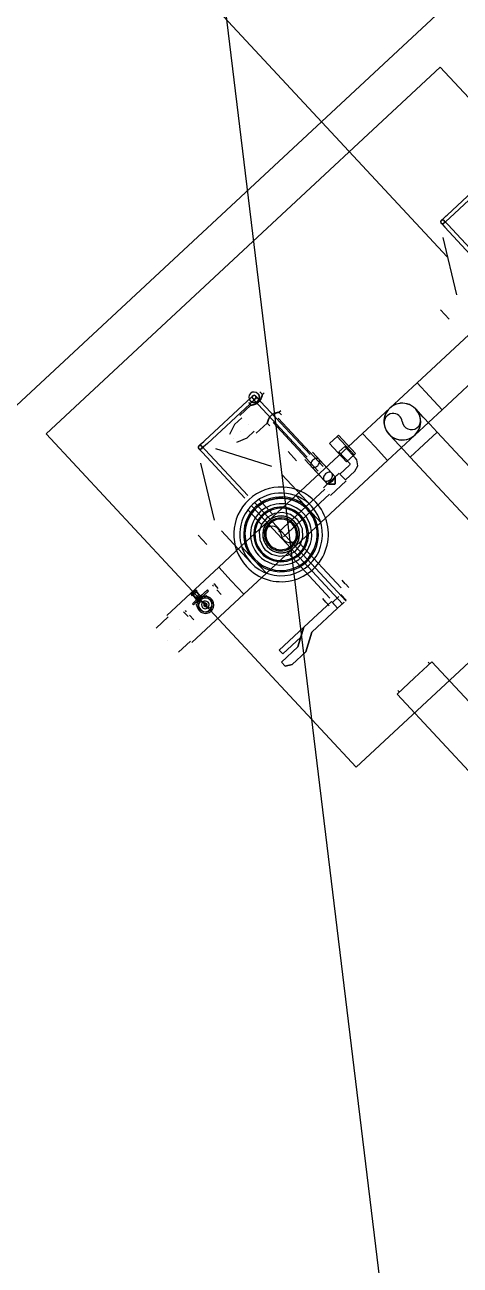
# Model space of a CAD drawing. Header units: millimetres. Extents: x 400382 to 401500, y 4543975 to 4544133.
# Drawn here: x 400487.117 to 400488.169, y 4543998.192 to 4544001.188 of the extents above; entities that cross this region are included whole.
import ezdxf

# ---------------------------------------------------------------- set-up
doc = ezdxf.new("R2010")
doc.units = ezdxf.units.MM
doc.linetypes.add('AKS', pattern=[3, 2.5, -0.25, 0, -0.25])
doc.linetypes.add('DASHDOT2', pattern=[0.5, 0.25, -0.125, 0, -0.125])
for name, color, linetype in [('aks prota', 2, 'AKS'), ('kiriş prota', 6, 'Continuous'), ('kolon tarama prota', 252, 'Continuous'), ('merdiven prota', 2, 'Continuous'), ('PRT-AL-TUNEL_EKSENI', 14, 'DASHDOT2')]:
    doc.layers.add(name, color=color, linetype=linetype)

# ---------------------------------------------------------------- blocks, each defined once
blk = doc.blocks.new('17.60 mekanik')
at = {"layer": 'kolon tarama prota'}
for p, q in [((144226.42, 61546.29), (144226.42, 61416.29)), ((144336.42, 61546.29), (144226.42, 61546.29)), ((144226.42, 61546.29), (144336.42, 61546.29)), ((144226.42, 61416.29), (144226.42, 61546.29)), ((144226.42, 61546.29), (144226.42, 61546.29)), ((144336.42, 61416.29), (144336.42, 61546.29)), ((144336.42, 61546.29), (144336.42, 61416.29)), ((144253.7, 61537.17), (144253.7, 61523.2)), ((144254.65, 61523.2), (144254.65, 61537.17)), ((144270.54, 61521.77), (144255.45, 61521.77)), ((144255.45, 61520.82), (144270.54, 61520.82)), ((144257, 61521.29), (144257, 61521.29)), ((144257, 61521.29), (144257, 61521.29)), ((144257, 61518.75), (144269.38, 61511.77)), ((144278.43, 61513.69), (144278.43, 61490.29)), ((144287.32, 61490.29), (144287.32, 61513.69)), ((144269.38, 61506.45), (144272.43, 61506.45)), ((144282.87, 61490.29), (144278.43, 61490.29)), ((144278.43, 61490.29), (144282.87, 61490.29)), ((144278.43, 61490.29), (144278.43, 61472.29)), ((144287.32, 61490.29), (144282.87, 61490.29)), ((144282.87, 61490.29), (144287.32, 61490.29)), ((144282.87, 61490.29), (144282.87, 61490.29)), ((144282.87, 61490.29), (144282.87, 61490.29)), ((144287.32, 61472.29), (144287.32, 61490.29)), ((144389.2, 61485.74), (144290.47, 61485.74)), ((144290.47, 61481.29), (144290.47, 61485.74)), ((144290.47, 61485.74), (144290.47, 61481.29)), ((144290.47, 61476.85), (144290.47, 61481.29)), ((144290.47, 61481.29), (144290.47, 61476.85)), ((144290.47, 61481.29), (144290.47, 61481.29)), ((144290.47, 61481.29), (144290.47, 61481.29)), ((144290.47, 61476.85), (144389.2, 61476.85)), ((144278.43, 61472.29), (144278.43, 61450.29)), ((144282.87, 61472.29), (144278.43, 61472.29)), ((144278.43, 61472.29), (144282.87, 61472.29)), ((144282.87, 61472.29), (144282.87, 61472.29)), ((144282.87, 61472.29), (144282.87, 61472.29)), ((144287.32, 61472.29), (144282.87, 61472.29)), ((144282.87, 61472.29), (144287.32, 61472.29)), ((144287.32, 61450.29), (144287.32, 61472.29)), ((144274.78, 61467.81), (144274.78, 61467.33)), ((144280.81, 61467.81), (144274.78, 61467.81)), ((144274.78, 61467.81), (144280.81, 61467.81)), ((144274.78, 61467.81), (144274.78, 61467.33)), ((144280.81, 61467.81), (144274.78, 61467.81)), ((144274.78, 61467.81), (144280.81, 61467.81)), ((144280.81, 61467.33), (144280.81, 61467.81)), ((144280.81, 61467.33), (144280.81, 61467.81)), ((144274.78, 61467.33), (144274.78, 61464.79)), ((144274.78, 61467.33), (144274.78, 61464.79)), ((144280.81, 61467.33), (144274.78, 61467.33)), ((144274.78, 61467.33), (144280.81, 61467.33)), ((144280.81, 61467.33), (144274.78, 61467.33)), ((144274.78, 61467.33), (144280.81, 61467.33)), ((144280.81, 61467.33), (144274.78, 61467.33)), ((144274.78, 61467.33), (144280.81, 61467.33)), ((144280.81, 61467.33), (144274.78, 61467.33)), ((144274.78, 61467.33), (144280.81, 61467.33)), ((144280.81, 61464.79), (144274.78, 61464.79)), ((144274.78, 61464.79), (144280.81, 61464.79)), ((144280.81, 61464.79), (144274.78, 61464.79)), ((144274.78, 61464.79), (144280.81, 61464.79)), ((144281.6, 61467.01), (144277.79, 61467.01)), ((144277.79, 61465.11), (144277.79, 61467.01)), ((144277.79, 61467.01), (144277.79, 61465.11)), ((144281.6, 61467.01), (144277.79, 61467.01)), ((144277.79, 61465.11), (144277.79, 61467.01)), ((144277.79, 61467.01), (144277.79, 61465.11)), ((144277.79, 61465.11), (144281.6, 61465.11)), ((144277.79, 61465.11), (144281.6, 61465.11)), ((144280.81, 61464.79), (144280.81, 61467.33)), ((144280.81, 61464.79), (144280.81, 61467.33)), ((144281.92, 61464.79), (144281.92, 61461.61)), ((144281.92, 61464.79), (144281.92, 61461.61)), ((144283.82, 61461.61), (144283.82, 61464.79)), ((144283.82, 61461.61), (144283.82, 61464.79)), ((144255.07, 61461.61), (144255.07, 61460.98)), ((144257.99, 61461.61), (144257.99, 61461.61)), ((144257.99, 61461.61), (144257.99, 61461.61)), ((144260.91, 61460.98), (144260.91, 61461.61)), ((144281.6, 61461.61), (144281.6, 61460.34)), ((144281.6, 61461.61), (144281.6, 61459.87)), ((144281.92, 61461.61), (144283.82, 61461.61)), ((144283.82, 61461.61), (144281.92, 61461.61)), ((144281.92, 61461.61), (144283.82, 61461.61)), ((144283.82, 61461.61), (144281.92, 61461.61)), ((144282.87, 61461.61), (144282.87, 61461.61)), ((144282.87, 61461.61), (144282.87, 61461.61)), ((144282.87, 61461.61), (144282.87, 61461.61)), ((144282.87, 61461.61), (144282.87, 61461.61)), ((144284.14, 61456.47), (144284.14, 61461.61)), ((144284.14, 61456.47), (144284.14, 61461.61)), ((144255.07, 61460.98), (144254.18, 61460.98)), ((144254.18, 61460.34), (144254.18, 61460.34)), ((144254.18, 61460.34), (144254.18, 61460.34)), ((144273.5, 61459.55), (144256.08, 61459.55)), ((144256.08, 61458.6), (144273.5, 61458.6)), ((144261.8, 61460.98), (144260.91, 61460.98)), ((144277.79, 61459.87), (144261.8, 61459.87)), ((144261.8, 61459.07), (144261.8, 61459.07)), ((144261.8, 61459.07), (144261.8, 61459.07)), ((144261.8, 61459.07), (144261.8, 61459.07)), ((144261.8, 61459.07), (144261.8, 61459.07)), ((144281.6, 61460.34), (144273.5, 61460.34)), ((144273.5, 61459.07), (144273.5, 61459.07)), ((144273.5, 61459.07), (144273.5, 61459.07)), ((144273.5, 61459.07), (144273.5, 61459.07)), ((144273.5, 61459.07), (144273.5, 61459.07)), ((144280.38, 61460.34), (144275.85, 61460.34)), ((144281.61, 61460.34), (144277.79, 61460.34)), ((144277.79, 61459.07), (144277.79, 61459.07)), ((144277.79, 61459.07), (144277.79, 61459.07)), ((144277.79, 61459.07), (144277.79, 61459.07)), ((144277.79, 61459.07), (144277.79, 61459.07)), ((144281.6, 61459.07), (144281.6, 61459.87)), ((144281.6, 61459.87), (144281.6, 61459.07)), ((144281.6, 61459.07), (144281.6, 61458.28)), ((144281.6, 61458.28), (144281.6, 61459.07)), ((144281.6, 61459.07), (144281.6, 61459.07)), ((144281.6, 61459.07), (144281.6, 61459.07)), ((144253.7, 61457.17), (144253.7, 61443.2)), ((144254.18, 61457.8), (144254.18, 61457.8)), ((144254.18, 61457.8), (144254.18, 61457.8)), ((144254.18, 61457.17), (144255.07, 61457.17)), ((144254.65, 61443.2), (144254.65, 61457.17)), ((144255.07, 61457.17), (144255.07, 61453.52)), ((144260.91, 61457.17), (144261.8, 61457.17)), ((144260.91, 61453.52), (144260.91, 61457.17)), ((144261.8, 61458.28), (144277.79, 61458.28)), ((144272.43, 61456.14), (144269.38, 61456.14)), ((144273.5, 61457.8), (144281.6, 61457.8)), ((144275.85, 61457.8), (144280.38, 61457.8)), ((144277.79, 61457.8), (144281.61, 61457.8)), ((144281.6, 61458.28), (144281.6, 61456.47)), ((144281.6, 61457.81), (144281.6, 61456.47)), ((144282.08, 61456.47), (144282.08, 61441.29)), ((144282.08, 61456.47), (144282.08, 61441.29)), ((144282.87, 61456.47), (144282.87, 61456.47)), ((144282.87, 61456.47), (144282.87, 61456.47)), ((144282.87, 61456.47), (144282.87, 61456.47)), ((144282.87, 61456.47), (144282.87, 61456.47)), ((144282.87, 61456.47), (144282.87, 61456.47)), ((144282.87, 61456.47), (144282.87, 61456.47)), ((144282.87, 61456.47), (144282.87, 61456.47)), ((144282.87, 61456.47), (144282.87, 61456.47)), ((144283.67, 61441.29), (144283.67, 61456.47)), ((144283.67, 61441.29), (144283.67, 61456.47)), ((144255.76, 61453.52), (144255.76, 61451.15)), ((144257.99, 61453.52), (144257.99, 61453.52)), ((144257.99, 61453.52), (144257.99, 61453.52)), ((144257.99, 61453.52), (144257.99, 61453.52)), ((144257.99, 61453.52), (144257.99, 61453.52)), ((144260.21, 61451.15), (144260.21, 61453.52)), ((144255.76, 61451.15), (144256.72, 61448.59)), ((144269.38, 61450.82), (144257, 61443.83)), ((144257.99, 61451.15), (144257.99, 61451.15)), ((144257.99, 61451.15), (144257.99, 61451.15)), ((144257.99, 61451.15), (144257.99, 61451.15)), ((144257.99, 61451.15), (144257.99, 61451.15)), ((144259.26, 61448.59), (144260.21, 61451.15)), ((144282.87, 61451.3), (144272.43, 61451.3)), ((144278.43, 61450.29), (144278.43, 61432.29)), ((144282.87, 61450.29), (144278.43, 61450.29)), ((144278.43, 61450.29), (144282.87, 61450.29)), ((144282.87, 61450.29), (144282.87, 61450.29)), ((144282.87, 61450.29), (144282.87, 61450.29)), ((144287.32, 61450.29), (144282.87, 61450.29)), ((144282.87, 61450.29), (144287.32, 61450.29)), ((144282.87, 61450.03), (144282.87, 61450.03)), ((144282.87, 61450.03), (144282.87, 61450.03)), ((144287.32, 61432.29), (144287.32, 61450.29)), ((144257.99, 61448.59), (144257.99, 61448.59)), ((144257.99, 61448.59), (144257.99, 61448.59)), ((144358.82, 61447.01), (144330.22, 61447.01)), ((144330.22, 61441.29), (144330.22, 61447.01)), ((144330.22, 61447.01), (144330.22, 61441.29)), ((144302.17, 61444.54), (144301.02, 61444.54)), ((144303.37, 61444.54), (144302.22, 61444.54)), ((144330.22, 61446.29), (144329.72, 61446.29)), ((144270.54, 61441.77), (144255.45, 61441.77)), ((144255.45, 61440.82), (144270.54, 61440.82)), ((144257, 61441.29), (144257, 61441.29)), ((144257, 61441.29), (144257, 61441.29)), ((144269.38, 61441.29), (144269.38, 61441.29)), ((144269.38, 61441.29), (144269.38, 61441.29)), ((144269.38, 61441.29), (144269.38, 61441.29)), ((144269.38, 61441.29), (144269.38, 61441.29)), ((144270.54, 61441.29), (144270.54, 61441.29)), ((144270.54, 61441.29), (144270.54, 61441.29)), ((144272.43, 61441.29), (144272.43, 61441.29)), ((144272.43, 61441.29), (144272.43, 61441.29)), ((144272.43, 61441.29), (144272.43, 61441.29)), ((144272.43, 61441.29), (144272.43, 61441.29)), ((144277.9, 61443.13), (144272.97, 61443.13)), ((144305.42, 61441.84), (144272.97, 61441.84)), ((144272.97, 61441.29), (144272.97, 61441.29)), ((144272.97, 61441.29), (144272.97, 61441.29)), ((144272.97, 61441.29), (144272.97, 61441.29)), ((144272.97, 61441.29), (144272.97, 61441.29)), ((144272.97, 61440.74), (144305.42, 61440.74)), ((144277.9, 61441.29), (144277.9, 61441.29)), ((144277.9, 61441.29), (144277.9, 61441.29)), ((144282.87, 61441.29), (144282.87, 61441.29)), ((144282.87, 61441.29), (144282.87, 61441.29)), ((144282.87, 61441.29), (144282.87, 61441.29)), ((144282.87, 61441.29), (144282.87, 61441.29)), ((144302.17, 61443.13), (144287.48, 61443.13)), ((144287.48, 61441.29), (144287.48, 61441.29)), ((144287.48, 61441.29), (144287.48, 61441.29)), ((144301.02, 61441.29), (144301.02, 61441.29)), ((144301.02, 61441.29), (144301.02, 61441.29)), ((144302.17, 61441.29), (144302.17, 61441.29)), ((144302.17, 61441.29), (144302.17, 61441.29)), ((144302.17, 61441.29), (144302.17, 61441.29)), ((144302.17, 61441.29), (144302.17, 61441.29)), ((144305.42, 61441.84), (144302.22, 61441.84)), ((144302.22, 61441.29), (144302.22, 61441.29)), ((144302.22, 61441.29), (144302.22, 61441.29)), ((144302.22, 61441.29), (144302.22, 61441.29)), ((144302.22, 61441.29), (144302.22, 61441.29)), ((144302.22, 61440.74), (144305.42, 61440.74)), ((144305.22, 61441.95), (144303.37, 61441.95)), ((144303.37, 61439.14), (144303.37, 61441.29)), ((144303.37, 61441.29), (144303.37, 61441.29)), ((144303.37, 61441.29), (144303.37, 61439.14)), ((144303.37, 61441.29), (144303.37, 61441.29)), ((144303.37, 61441.29), (144303.37, 61441.29)), ((144305.22, 61439.14), (144305.22, 61441.29)), ((144305.22, 61441.29), (144305.22, 61441.29)), ((144305.22, 61441.29), (144305.22, 61439.14)), ((144305.42, 61441.29), (144305.42, 61441.29)), ((144305.42, 61441.29), (144305.42, 61441.29)), ((144305.42, 61441.29), (144305.42, 61441.29)), ((144305.42, 61441.29), (144305.42, 61441.29)), ((144329.72, 61441.29), (144329.72, 61441.29)), ((144329.72, 61441.29), (144329.72, 61441.29)), ((144330.22, 61435.58), (144330.22, 61441.29)), ((144330.22, 61441.29), (144330.22, 61435.58)), ((144330.22, 61441.29), (144330.22, 61441.29)), ((144330.22, 61441.29), (144330.22, 61441.29)), ((144257, 61438.75), (144269.38, 61431.77)), ((144272.97, 61439.45), (144277.9, 61439.45)), ((144287.48, 61439.45), (144302.17, 61439.45)), ((144301.02, 61438.04), (144302.17, 61438.04)), ((144302.22, 61438.04), (144303.37, 61438.04)), ((144305.22, 61439.14), (144303.04, 61439.14)), ((144303.04, 61439.14), (144303.04, 61430.06)), ((144303.04, 61430.06), (144303.04, 61439.14)), ((144303.04, 61439.14), (144305.22, 61439.14)), ((144303.04, 61439.14), (144303.04, 61439.14)), ((144303.37, 61439.14), (144303.37, 61439.14)), ((144305.22, 61439.14), (144303.37, 61439.14)), ((144303.37, 61439.14), (144305.22, 61439.14)), ((144305.22, 61430.64), (144305.22, 61439.14)), ((144305.22, 61439.14), (144305.22, 61430.64)), ((144305.22, 61439.14), (144305.22, 61439.14)), ((144305.22, 61439.14), (144305.22, 61439.14)), ((144329.72, 61436.29), (144330.22, 61436.29)), ((144330.22, 61435.58), (144358.82, 61435.58)), ((144278.43, 61432.29), (144278.43, 61424.86)), ((144278.43, 61432.29), (144282.87, 61432.29)), ((144282.87, 61432.29), (144278.43, 61432.29)), ((144282.87, 61432.56), (144282.87, 61432.56)), ((144282.87, 61432.56), (144282.87, 61432.56)), ((144282.87, 61432.29), (144282.87, 61432.29)), ((144282.87, 61432.29), (144282.87, 61432.29)), ((144282.87, 61432.29), (144287.32, 61432.29)), ((144287.32, 61432.29), (144282.87, 61432.29)), ((144287.32, 61424.86), (144287.32, 61432.29)), ((144272.43, 61431.29), (144282.87, 61431.29)), ((144304.29, 61427.9), (144303.04, 61430.06)), ((144303.04, 61430.06), (144303.04, 61421.9)), ((144303.04, 61421.9), (144303.04, 61430.06)), ((144303.04, 61430.06), (144304.29, 61427.9)), ((144303.04, 61430.06), (144303.04, 61430.06)), ((144303.04, 61430.06), (144305.54, 61425.73)), ((144305.54, 61425.73), (144303.04, 61430.06)), ((144303.04, 61430.06), (144303.04, 61430.06)), ((144307.72, 61426.31), (144305.22, 61430.64)), ((144305.22, 61430.64), (144307.72, 61426.31)), ((144305.22, 61430.64), (144305.22, 61430.64)), ((144269.38, 61426.45), (144272.43, 61426.45)), ((144304.29, 61421.9), (144304.29, 61427.9)), ((144304.29, 61427.9), (144304.29, 61421.9)), ((144304.29, 61427.9), (144304.29, 61427.9)), ((144305.54, 61425.73), (144305.54, 61420.29)), ((144305.54, 61420.29), (144305.54, 61425.73)), ((144305.54, 61425.73), (144305.54, 61425.73)), ((144307.72, 61421.81), (144307.72, 61426.31)), ((144307.72, 61426.31), (144307.72, 61421.81)), ((144307.72, 61426.31), (144307.72, 61426.31)), ((144278.43, 61424.86), (144278.43, 61407.72)), ((144278.43, 61424.86), (144282.87, 61424.86)), ((144282.87, 61424.86), (144278.43, 61424.86)), ((144282.87, 61424.86), (144282.87, 61424.86)), ((144282.87, 61424.86), (144282.87, 61424.86)), ((144282.87, 61424.86), (144287.32, 61424.86)), ((144287.32, 61424.86), (144282.87, 61424.86)), ((144287.32, 61407.72), (144287.32, 61424.86)), ((144280.93, 61421.29), (144280.55, 61421.29)), ((144280.93, 61420.79), (144280.55, 61420.79)), ((144282.1, 61421.29), (144280.93, 61421.29)), ((144283.65, 61420.79), (144282.1, 61420.79)), ((144303.04, 61421.9), (144304.29, 61421.9)), ((144304.29, 61421.9), (144303.04, 61421.9)), ((144303.04, 61421.9), (144303.04, 61421.9)), ((144304.29, 61421.9), (144304.29, 61421.9)), ((144305.54, 61420.29), (144306.84, 61420.29)), ((144306.84, 61420.29), (144305.54, 61420.29)), ((144305.54, 61420.29), (144305.54, 61420.29)), ((144306.84, 61420.29), (144307.72, 61421.81)), ((144307.72, 61421.81), (144306.84, 61420.29)), ((144306.84, 61420.29), (144306.84, 61420.29)), ((144307.72, 61421.81), (144307.72, 61421.81)), ((144278.65, 61417.09), (144278.65, 61417.09)), ((144278.65, 61417.09), (144278.65, 61415.5)), ((144278.65, 61415.5), (144278.65, 61417.09)), ((144278.65, 61417.09), (144279.13, 61417.09)), ((144279.13, 61417.09), (144278.65, 61417.09)), ((144279.05, 61416.93), (144278.73, 61416.93)), ((144278.73, 61416.93), (144278.73, 61416.93)), ((144278.73, 61416.93), (144280.04, 61416.93)), ((144278.73, 61415.66), (144278.73, 61416.93)), ((144278.73, 61415.66), (144278.73, 61416.93)), ((144280.04, 61416.77), (144278.73, 61416.77)), ((144280.35, 61416.93), (144279.05, 61416.93)), ((144279.05, 61416.93), (144279.05, 61416.93)), ((144279.05, 61416.93), (144279.05, 61415.66)), ((144279.05, 61415.66), (144279.05, 61416.93)), ((144279.13, 61417.09), (144279.13, 61415.5)), ((144279.13, 61415.5), (144279.13, 61417.09)), ((144279.13, 61417.09), (144279.13, 61417.09)), ((144280.04, 61416.93), (144280.04, 61416.93)), ((144280.04, 61416.93), (144280.35, 61416.93)), ((144280.04, 61415.66), (144280.04, 61416.93)), ((144280.04, 61415.66), (144280.04, 61416.93)), ((144280.35, 61416.93), (144280.35, 61416.93)), ((144280.35, 61415.66), (144280.35, 61416.93)), ((144280.35, 61415.66), (144280.35, 61416.93)), ((144281.22, 61416.77), (144280.35, 61416.77)), ((144280.55, 61416.97), (144280.55, 61419.12)), ((144280.55, 61419.12), (144280.55, 61416.61)), ((144280.93, 61419.12), (144280.55, 61419.12)), ((144280.93, 61417.04), (144280.55, 61417.04)), ((144280.55, 61416.29), (144280.55, 61416.97)), ((144280.93, 61416.97), (144280.55, 61416.97)), ((144280.55, 61416.61), (144280.55, 61416.29)), ((144280.55, 61416.61), (144280.93, 61416.61)), ((144280.93, 61416.97), (144280.93, 61419.12)), ((144280.93, 61419.12), (144280.93, 61416.61)), ((144280.93, 61416.29), (144280.93, 61416.97)), ((144280.93, 61416.61), (144280.93, 61416.29)), ((144282.87, 61417.94), (144281.22, 61417.94)), ((144226.42, 61416.29), (144336.42, 61416.29)), ((144336.42, 61416.29), (144226.42, 61416.29)), ((144226.42, 61416.29), (144226.42, 61416.29)), ((144278.65, 61415.5), (144278.65, 61415.5)), ((144279.13, 61415.5), (144278.65, 61415.5)), ((144279.13, 61415.5), (144278.65, 61415.5)), ((144278.73, 61416.29), (144278.73, 61416.29)), ((144278.73, 61416.29), (144278.73, 61416.29)), ((144278.73, 61415.82), (144280.04, 61415.82)), ((144280.04, 61415.66), (144278.73, 61415.66)), ((144278.73, 61415.66), (144278.73, 61415.66)), ((144278.73, 61415.66), (144279.05, 61415.66)), ((144279.05, 61415.66), (144279.05, 61415.66)), ((144279.05, 61415.66), (144280.35, 61415.66)), ((144279.13, 61415.5), (144279.13, 61415.5)), ((144280.04, 61416.29), (144280.04, 61416.29)), ((144280.04, 61416.29), (144280.04, 61416.29)), ((144280.35, 61415.66), (144280.04, 61415.66)), ((144280.04, 61415.66), (144280.04, 61415.66)), ((144280.35, 61416.29), (144280.35, 61416.29)), ((144280.35, 61416.29), (144280.35, 61416.29)), ((144280.35, 61415.82), (144281.22, 61415.82)), ((144280.35, 61415.66), (144280.35, 61415.66)), ((144280.55, 61416.08), (144280.55, 61416.29)), ((144280.55, 61416.29), (144280.55, 61415.58)), ((144280.55, 61416.29), (144280.55, 61416.29)), ((144280.55, 61416.29), (144280.55, 61416.29)), ((144280.55, 61416.29), (144280.55, 61416.29)), ((144280.55, 61416.29), (144280.55, 61416.29)), ((144280.55, 61414.88), (144280.55, 61416.08)), ((144280.55, 61416.08), (144280.93, 61416.08)), ((144280.55, 61415.58), (144280.55, 61414.17)), ((144280.93, 61415.58), (144280.55, 61415.58)), ((144280.55, 61415.54), (144280.93, 61415.54)), ((144280.55, 61414.17), (144280.55, 61414.88)), ((144280.93, 61414.88), (144280.55, 61414.88)), ((144280.55, 61414.17), (144280.93, 61414.17)), ((144280.93, 61416.29), (144280.93, 61415.58)), ((144280.93, 61416.08), (144280.93, 61416.29)), ((144280.93, 61416.29), (144280.93, 61416.29)), ((144280.93, 61416.29), (144280.93, 61416.29)), ((144280.93, 61414.88), (144280.93, 61416.08)), ((144280.93, 61415.58), (144280.93, 61414.17)), ((144280.93, 61414.17), (144280.93, 61414.88)), ((144281.22, 61416.29), (144281.22, 61416.29)), ((144281.22, 61416.29), (144281.22, 61416.29)), ((144281.22, 61416.29), (144281.22, 61416.29)), ((144281.22, 61416.29), (144281.22, 61416.29)), ((144281.22, 61414.64), (144282.87, 61414.64)), ((144282.1, 61416.29), (144282.1, 61416.29)), ((144282.1, 61416.29), (144282.1, 61416.29)), ((144282.1, 61416.29), (144282.1, 61416.29)), ((144282.1, 61416.29), (144282.1, 61416.29)), ((144282.87, 61416.29), (144282.87, 61416.29)), ((144282.87, 61416.29), (144282.87, 61416.29)), ((144283.65, 61416.29), (144283.65, 61416.29)), ((144283.65, 61416.29), (144283.65, 61416.29)), ((144336.42, 61416.29), (144336.42, 61416.29)), ((144280.55, 61411.79), (144280.93, 61411.79)), ((144280.55, 61411.29), (144280.93, 61411.29)), ((144280.93, 61411.29), (144282.1, 61411.29)), ((144282.1, 61411.79), (144283.65, 61411.79)), ((144278.9, 61407.72), (144278.9, 61403.76)), ((144282.87, 61407.72), (144282.87, 61407.72)), ((144282.87, 61407.72), (144282.87, 61407.72)), ((144282.87, 61407.72), (144282.87, 61407.72)), ((144282.87, 61407.72), (144282.87, 61407.72)), ((144286.84, 61403.76), (144286.84, 61407.72)), ((144282.87, 61403.76), (144282.87, 61403.76)), ((144282.87, 61403.76), (144282.87, 61403.76))]:
    blk.add_line(p, q, dxfattribs=at)
at = {"layer": 'kolon tarama prota', "flags": 128}
for points in [[(144253.7, 61521.29), (144253.7, 61521.75), (144253.7, 61522.9), (144253.7, 61523.2)], [(144253.7, 61521.29), (144253.92, 61521.7), (144254.18, 61521.77)], [(144254.18, 61521.77), (144254.58, 61521.55), (144254.65, 61521.29)], [(144255.45, 61521.77), (144254.48, 61521.77), (144254.18, 61521.77)], [(144254.65, 61523.2), (144254.65, 61521.96), (144254.65, 61521.32), (144254.65, 61521.29)], [(144254.18, 61520.82), (144253.78, 61521.04), (144253.7, 61521.29)], [(144254.65, 61521.29), (144254.43, 61520.89), (144254.18, 61520.82)], [(144254.18, 61520.82), (144254.62, 61520.82), (144255.45, 61520.82)], [(144290.47, 61485.74), (144287.84, 61485.74), (144285.53, 61485.74), (144283.83, 61485.74), (144282.96, 61485.74), (144282.87, 61485.74)], [(144282.87, 61476.85), (144283.34, 61476.85), (144284.7, 61476.85), (144286.77, 61476.85), (144289.3, 61476.85), (144290.47, 61476.85)], [(144283.82, 61464.79), (144283.36, 61466.14), (144282.18, 61466.94), (144281.6, 61467.01)], [(144283.82, 61464.79), (144283.36, 61466.14), (144282.18, 61466.94), (144281.6, 61467.01)], [(144281.6, 61465.11), (144281.87, 61464.96), (144281.92, 61464.79)], [(144281.6, 61465.11), (144281.87, 61464.96), (144281.92, 61464.79)], [(144253.7, 61459.07), (144253.92, 61459.48), (144254.18, 61459.55)], [(144253.7, 61457.17), (144253.7, 61458.41), (144253.7, 61459.05), (144253.7, 61459.07)], [(144254.18, 61458.6), (144253.78, 61458.82), (144253.7, 61459.07)], [(144254.18, 61459.55), (144254.58, 61459.33), (144254.65, 61459.07)], [(144256.08, 61459.55), (144254.84, 61459.55), (144254.2, 61459.55), (144254.18, 61459.55)], [(144254.65, 61459.07), (144254.43, 61458.67), (144254.18, 61458.6)], [(144254.18, 61458.6), (144254.63, 61458.6), (144255.79, 61458.6), (144256.08, 61458.6)], [(144254.65, 61459.07), (144254.65, 61458.62), (144254.65, 61457.47), (144254.65, 61457.17)], [(144282.87, 61446.61), (144280.91, 61446.24), (144279.23, 61445.17), (144278.06, 61443.55), (144277.57, 61441.62), (144277.82, 61439.65), (144278.78, 61437.9), (144280.32, 61436.63), (144282.21, 61436.02), (144282.87, 61435.98)], [(144282.87, 61435.98), (144284.83, 61436.35), (144286.51, 61437.42), (144287.68, 61439.03), (144288.18, 61440.97), (144287.92, 61442.94), (144286.96, 61444.69), (144285.43, 61445.96), (144283.53, 61446.57), (144282.87, 61446.61)], [(144253.7, 61441.29), (144253.7, 61441.75), (144253.7, 61442.9), (144253.7, 61443.2)], [(144253.7, 61441.29), (144253.92, 61441.7), (144254.18, 61441.77)], [(144254.18, 61440.82), (144253.78, 61441.04), (144253.7, 61441.29)], [(144254.18, 61441.77), (144254.58, 61441.55), (144254.65, 61441.29)], [(144255.45, 61441.77), (144254.48, 61441.77), (144254.18, 61441.77)], [(144254.65, 61441.29), (144254.43, 61440.89), (144254.18, 61440.82)], [(144254.18, 61440.82), (144254.62, 61440.82), (144255.45, 61440.82)], [(144254.65, 61443.2), (144254.65, 61441.96), (144254.65, 61441.32), (144254.65, 61441.29)]]:
    blk.add_lwpolyline(points, dxfattribs=at)
at = {"layer": 'kolon tarama prota'}
for centre, radius, start, end in [((144254.18, 61521.29), 0.476, 90, 270), ((144254.18, 61521.29), 0.476, 0, 180), ((144254.18, 61521.29), 0.476, 270, 90), ((144254.18, 61521.29), 0.476, 180, 0), ((144282.87, 61481.29), 4.44, 90, 270), ((144282.87, 61481.29), 4.44, 0, 180), ((144282.87, 61481.29), 4.45, 324, 144), ((144282.87, 61481.29), 4.45, 270, 90), ((144282.87, 61481.29), 4.44, 144, 324), ((144284.18, 61483.09), 2.22, 234, 54), ((144282.87, 61481.29), 4.44, 180, 0), ((144281.57, 61479.5), 2.22, 54, 234), ((144254.18, 61459.07), 1.27, 90, 270), ((144254.18, 61459.07), 1.27, 90, 270), ((144254.18, 61459.07), 0.476, 90, 270), ((144254.18, 61459.07), 0.476, 0, 180), ((144254.18, 61459.07), 0.476, 180, 0), ((144254.18, 61459.07), 1.27, 270, 90), ((144254.18, 61459.07), 1.27, 270, 90), ((144254.18, 61459.07), 0.476, 270, 90), ((144282.87, 61441.29), 11.43, 90, 270), ((144282.87, 61441.29), 11.43, 90, 270), ((144282.87, 61441.29), 11.43, 90, 270), ((144282.87, 61441.29), 11.43, 90, 270), ((144282.87, 61441.29), 11.43, 270, 90), ((144282.87, 61441.29), 11.43, 270, 90), ((144282.87, 61441.29), 11.43, 270, 90), ((144282.87, 61441.29), 11.43, 270, 90), ((144282.87, 61441.29), 10, 90, 270), ((144282.87, 61441.29), 10, 90, 270), ((144282.87, 61441.29), 10, 90, 270), ((144282.87, 61441.29), 10, 90, 270), ((144282.87, 61441.29), 9.04, 90, 270), ((144282.87, 61441.29), 9.04, 90, 270), ((144282.87, 61441.29), 8.73, 90, 270), ((144282.87, 61441.29), 8.73, 90, 270), ((144282.87, 61441.29), 10, 270, 90), ((144282.87, 61441.29), 10, 270, 90), ((144282.87, 61441.29), 10, 270, 90), ((144282.87, 61441.29), 10, 270, 90), ((144282.87, 61441.29), 9.04, 270, 90), ((144282.87, 61441.29), 9.04, 270, 90), ((144282.87, 61441.29), 8.73, 270, 90), ((144282.87, 61441.29), 8.73, 270, 90), ((144282.87, 61441.29), 7.41, 90, 270), ((144282.87, 61441.29), 7.41, 90, 270), ((144282.87, 61441.29), 7.41, 90, 270), ((144282.87, 61441.29), 7.41, 90, 270), ((144282.87, 61441.29), 6.6, 0, 180), ((144282.87, 61441.29), 6.6, 0, 180), ((144282.87, 61441.29), 6.32, 0, 180), ((144282.87, 61441.29), 6.32, 0, 180), ((144282.87, 61441.29), 7.41, 270, 90), ((144282.87, 61441.29), 7.41, 270, 90), ((144282.87, 61441.29), 7.41, 270, 90), ((144282.87, 61441.29), 7.41, 270, 90), ((144282.87, 61441.29), 4.44, 90, 270), ((144282.87, 61441.29), 4.45, 144, 324), ((144282.87, 61441.29), 4.44, 144, 324), ((144282.87, 61441.29), 4.45, 144, 324), ((144282.87, 61441.29), 4.44, 144, 324), ((144282.87, 61441.29), 4.44, 144, 324), ((144282.87, 61441.29), 4, 0, 180), ((144282.87, 61441.29), 4, 90, 270), ((144282.87, 61441.29), 4, 90, 270), ((144282.87, 61441.29), 4, 0, 180), ((144282.87, 61441.29), 4, 0, 180), ((144282.87, 61441.29), 4, 0, 180), ((144282.87, 61441.29), 4, 0, 180), ((144282.87, 61441.29), 4, 90, 270), ((144282.87, 61441.29), 4, 90, 270), ((144282.87, 61441.29), 4, 90, 270), ((144282.87, 61441.29), 4, 90, 270), ((144282.87, 61441.29), 4, 90, 270), ((144282.87, 61441.29), 4, 90, 270), ((144282.87, 61441.29), 3.7, 0, 180), ((144282.87, 61441.29), 3.7, 0, 180), ((144282.87, 61441.29), 4.44, 324, 144), ((144282.87, 61441.29), 4.45, 324, 144), ((144282.87, 61441.29), 4.44, 324, 144), ((144282.87, 61441.29), 4.45, 324, 144), ((144282.87, 61441.29), 4.45, 324, 144), ((144282.87, 61441.29), 4.45, 270, 90), ((144282.87, 61441.29), 4, 270, 90), ((144282.87, 61441.29), 4, 270, 90), ((144282.87, 61441.29), 4, 270, 90), ((144282.87, 61441.29), 4, 270, 90), ((144282.87, 61441.29), 4, 270, 90), ((144282.87, 61441.29), 4, 270, 90), ((144282.87, 61441.29), 4, 270, 90), ((144282.87, 61441.29), 4, 270, 90), ((144284.18, 61443.09), 2.22, 234, 54), ((144284.18, 61443.09), 2.22, 234, 54), ((144284.18, 61443.09), 2.22, 234, 54), ((144284.18, 61443.09), 2.22, 234, 54), ((144284.18, 61443.09), 2.22, 234, 54), ((144254.18, 61441.29), 0.476, 90, 270), ((144254.18, 61441.29), 0.476, 0, 180), ((144254.18, 61441.29), 0.476, 180, 0), ((144254.18, 61441.29), 0.476, 270, 90), ((144282.87, 61441.29), 6.6, 180, 0), ((144282.87, 61441.29), 6.6, 180, 0), ((144282.87, 61441.29), 6.32, 180, 0), ((144282.87, 61441.29), 6.32, 180, 0), ((144282.87, 61441.29), 4, 180, 0), ((144282.87, 61441.29), 4, 180, 0), ((144282.87, 61441.29), 4, 180, 0), ((144282.87, 61441.29), 4, 180, 0), ((144282.87, 61441.29), 4, 180, 0), ((144282.87, 61441.29), 3.7, 180, 0), ((144282.87, 61441.29), 3.7, 180, 0), ((144281.57, 61439.5), 2.22, 54, 234), ((144281.57, 61439.5), 2.22, 54, 234), ((144281.57, 61439.5), 2.22, 54, 234), ((144281.57, 61439.5), 2.22, 54, 234), ((144281.57, 61439.5), 2.22, 54, 234), ((144282.87, 61416.29), 2.05, 90, 270), ((144282.87, 61416.29), 2.05, 90, 270), ((144282.87, 61416.29), 2.05, 90, 270), ((144282.87, 61416.29), 2.05, 90, 270), ((144282.87, 61416.29), 1.69, 90, 270), ((144282.87, 61416.29), 1.67, 90, 270), ((144282.87, 61416.29), 1.67, 144, 324), ((144282.87, 61416.29), 1.67, 144, 324), ((144282.87, 61416.29), 1.65, 90, 270), ((144282.87, 61416.29), 1.65, 90, 270), ((144282.87, 61416.29), 1.67, 324, 144), ((144282.87, 61416.29), 1.67, 324, 144), ((144282.87, 61416.29), 0.921, 90, 270), ((144282.87, 61416.29), 0.4, 90, 270), ((144282.87, 61416.29), 2.05, 270, 90), ((144282.87, 61416.29), 2.05, 270, 90), ((144282.87, 61416.29), 2.05, 270, 90), ((144282.87, 61416.29), 2.05, 270, 90), ((144282.87, 61416.29), 1.69, 270, 90), ((144282.87, 61416.29), 1.67, 270, 90), ((144282.87, 61416.29), 1.65, 270, 90), ((144282.87, 61416.29), 1.65, 270, 90), ((144283.36, 61416.97), 0.835, 234, 54), ((144283.36, 61416.97), 0.835, 234, 54), ((144282.87, 61416.29), 0.921, 270, 90), ((144282.87, 61416.29), 0.4, 270, 90), ((144282.38, 61415.62), 0.835, 54, 234), ((144282.38, 61415.62), 0.835, 54, 234)]:
    blk.add_arc(centre, radius, start, end, dxfattribs=at)
for centre, start_param, end_param in [((144275.85, 61459.07), 4.712389, 7.853982), ((144275.85, 61459.07), 1.570796, 4.712389), ((144280.38, 61459.07), 4.712389, 7.853982), ((144280.38, 61459.07), 1.570796, 4.712389)]:
    blk.add_ellipse(centre, major_axis=(0, 1.27), ratio=0.707107, start_param=start_param, end_param=end_param, dxfattribs=at)
for points, knots in [([(144255.45, 61459.07), (144255.45, 61459.17), (144255.42, 61459.37), (144255.33, 61459.64), (144255.17, 61459.88), (144254.99, 61460.06), (144254.84, 61460.16), (144254.75, 61460.21), (144254.69, 61460.24), (144254.61, 61460.27), (144254.5, 61460.3), (144254.36, 61460.33), (144254.25, 61460.34), (144254.18, 61460.34)], [0, 0, 0, 0, 0.142857, 0.285714, 0.428571, 0.571429, 0.678571, 0.705357, 0.732143, 0.785714, 0.839286, 0.892857, 1, 1, 1, 1]), ([(144254.18, 61460.34), (144254.23, 61460.34), (144254.33, 61460.34), (144254.47, 61460.31), (144254.58, 61460.28), (144254.67, 61460.24), (144254.74, 61460.22), (144254.8, 61460.18), (144254.88, 61460.14), (144255.01, 61460.04), (144255.16, 61459.9), (144255.27, 61459.73), (144255.33, 61459.61), (144255.37, 61459.51), (144255.41, 61459.4), (144255.44, 61459.26), (144255.45, 61459.15), (144255.45, 61459.07)], [0, 0, 0, 0, 0.071429, 0.142857, 0.214286, 0.25, 0.285714, 0.321429, 0.357143, 0.428571, 0.571429, 0.678571, 0.732143, 0.785714, 0.839286, 0.892857, 1, 1, 1, 1]), ([(144255.45, 61459.07), (144255.45, 61458.97), (144255.42, 61458.78), (144255.33, 61458.51), (144255.17, 61458.27), (144254.99, 61458.09), (144254.84, 61457.99), (144254.75, 61457.94), (144254.69, 61457.91), (144254.61, 61457.88), (144254.5, 61457.85), (144254.36, 61457.82), (144254.25, 61457.81), (144254.18, 61457.8)], [0, 0, 0, 0, 0.142857, 0.285714, 0.428571, 0.571429, 0.678571, 0.705357, 0.732143, 0.785714, 0.839286, 0.892857, 1, 1, 1, 1]), ([(144254.18, 61457.8), (144254.23, 61457.81), (144254.33, 61457.81), (144254.47, 61457.84), (144254.58, 61457.87), (144254.67, 61457.9), (144254.74, 61457.93), (144254.8, 61457.97), (144254.88, 61458.01), (144255.01, 61458.11), (144255.16, 61458.25), (144255.27, 61458.42), (144255.33, 61458.54), (144255.37, 61458.64), (144255.41, 61458.75), (144255.44, 61458.89), (144255.45, 61459), (144255.45, 61459.07)], [0, 0, 0, 0, 0.071429, 0.142857, 0.214286, 0.25, 0.285714, 0.321429, 0.357143, 0.428571, 0.571429, 0.678571, 0.732143, 0.785714, 0.839286, 0.892857, 1, 1, 1, 1]), ([(144255.77, 61459.07), (144255.77, 61459.19), (144255.75, 61459.36), (144255.72, 61459.55), (144255.69, 61459.66), (144255.68, 61459.74), (144255.65, 61459.82), (144255.62, 61459.92), (144255.58, 61460.04), (144255.52, 61460.15), (144255.49, 61460.23), (144255.47, 61460.27), (144255.46, 61460.3), (144255.44, 61460.33), (144255.42, 61460.37), (144255.39, 61460.44), (144255.34, 61460.53), (144255.29, 61460.61), (144255.26, 61460.67), (144255.23, 61460.72), (144255.21, 61460.76), (144255.18, 61460.81), (144255.14, 61460.86), (144255.11, 61460.91), (144255.08, 61460.96), (144255.07, 61460.98), (144255.07, 61460.97), (144255.08, 61460.95), (144255.11, 61460.91), (144255.14, 61460.86), (144255.18, 61460.81), (144255.21, 61460.76), (144255.23, 61460.72), (144255.24, 61460.69), (144255.26, 61460.67), (144255.29, 61460.61), (144255.34, 61460.53), (144255.39, 61460.44), (144255.42, 61460.37), (144255.44, 61460.33), (144255.46, 61460.3), (144255.47, 61460.27), (144255.49, 61460.23), (144255.53, 61460.15), (144255.58, 61460.04), (144255.62, 61459.92), (144255.65, 61459.82), (144255.68, 61459.74), (144255.69, 61459.66), (144255.72, 61459.55), (144255.75, 61459.36), (144255.77, 61459.19), (144255.77, 61459.07)], [0, 0, 0, 0, 0.055556, 0.083333, 0.097222, 0.111111, 0.125, 0.138889, 0.166667, 0.194444, 0.208333, 0.215278, 0.222222, 0.229167, 0.236111, 0.25, 0.277778, 0.305556, 0.319444, 0.333333, 0.347222, 0.361111, 0.388889, 0.416667, 0.444444, 0.5, 0.527778, 0.555556, 0.583333, 0.611111, 0.638889, 0.652778, 0.666667, 0.673611, 0.680556, 0.694444, 0.722222, 0.75, 0.763889, 0.770833, 0.777778, 0.784722, 0.791667, 0.805556, 0.833333, 0.861111, 0.875, 0.888889, 0.902778, 0.916667, 0.944444, 1, 1, 1, 1]), ([(144255.77, 61459.07), (144255.77, 61458.96), (144255.75, 61458.79), (144255.72, 61458.6), (144255.69, 61458.49), (144255.68, 61458.41), (144255.65, 61458.33), (144255.62, 61458.23), (144255.58, 61458.11), (144255.53, 61458), (144255.49, 61457.92), (144255.47, 61457.88), (144255.46, 61457.85), (144255.44, 61457.82), (144255.42, 61457.78), (144255.39, 61457.71), (144255.34, 61457.62), (144255.29, 61457.54), (144255.26, 61457.48), (144255.23, 61457.43), (144255.21, 61457.39), (144255.18, 61457.34), (144255.14, 61457.29), (144255.11, 61457.24), (144255.08, 61457.19), (144255.07, 61457.16), (144255.07, 61457.17), (144255.08, 61457.2), (144255.11, 61457.24), (144255.14, 61457.29), (144255.18, 61457.34), (144255.21, 61457.39), (144255.23, 61457.43), (144255.24, 61457.45), (144255.26, 61457.48), (144255.29, 61457.54), (144255.34, 61457.62), (144255.39, 61457.71), (144255.42, 61457.78), (144255.44, 61457.82), (144255.46, 61457.85), (144255.47, 61457.88), (144255.49, 61457.92), (144255.52, 61458), (144255.58, 61458.11), (144255.62, 61458.23), (144255.65, 61458.33), (144255.68, 61458.41), (144255.69, 61458.49), (144255.72, 61458.6), (144255.75, 61458.79), (144255.77, 61458.96), (144255.77, 61459.07)], [0, 0, 0, 0, 0.055556, 0.083333, 0.097222, 0.111111, 0.125, 0.138889, 0.166667, 0.194444, 0.208333, 0.215278, 0.222222, 0.229167, 0.236111, 0.25, 0.277778, 0.305556, 0.319444, 0.333333, 0.347222, 0.361111, 0.388889, 0.416667, 0.444444, 0.5, 0.527778, 0.555556, 0.583333, 0.611111, 0.638889, 0.652778, 0.666667, 0.673611, 0.680556, 0.694444, 0.722222, 0.75, 0.763889, 0.770833, 0.777778, 0.784722, 0.791667, 0.805556, 0.833333, 0.861111, 0.875, 0.888889, 0.902778, 0.916667, 0.944444, 1, 1, 1, 1]), ([(144260.2, 61459.07), (144260.21, 61459.19), (144260.22, 61459.36), (144260.26, 61459.55), (144260.28, 61459.66), (144260.3, 61459.74), (144260.32, 61459.82), (144260.35, 61459.92), (144260.4, 61460.04), (144260.45, 61460.15), (144260.48, 61460.23), (144260.5, 61460.27), (144260.52, 61460.3), (144260.53, 61460.33), (144260.55, 61460.37), (144260.59, 61460.44), (144260.64, 61460.53), (144260.68, 61460.61), (144260.72, 61460.67), (144260.74, 61460.72), (144260.77, 61460.76), (144260.8, 61460.81), (144260.83, 61460.86), (144260.87, 61460.91), (144260.9, 61460.96), (144260.91, 61460.98), (144260.9, 61460.97), (144260.89, 61460.95), (144260.87, 61460.91), (144260.83, 61460.86), (144260.8, 61460.81), (144260.77, 61460.76), (144260.75, 61460.72), (144260.73, 61460.69), (144260.72, 61460.67), (144260.68, 61460.61), (144260.64, 61460.53), (144260.59, 61460.44), (144260.55, 61460.37), (144260.53, 61460.33), (144260.52, 61460.3), (144260.5, 61460.27), (144260.48, 61460.23), (144260.45, 61460.15), (144260.4, 61460.04), (144260.35, 61459.92), (144260.32, 61459.82), (144260.3, 61459.74), (144260.28, 61459.66), (144260.26, 61459.55), (144260.22, 61459.36), (144260.21, 61459.19), (144260.2, 61459.07)], [0, 0, 0, 0, 0.055556, 0.083333, 0.097222, 0.111111, 0.125, 0.138889, 0.166667, 0.194444, 0.208333, 0.215278, 0.222222, 0.229167, 0.236111, 0.25, 0.277778, 0.305556, 0.319444, 0.333333, 0.347222, 0.361111, 0.388889, 0.416667, 0.444444, 0.5, 0.527778, 0.555556, 0.583333, 0.611111, 0.638889, 0.652778, 0.666667, 0.673611, 0.680556, 0.694444, 0.722222, 0.75, 0.763889, 0.770833, 0.777778, 0.784722, 0.791667, 0.805556, 0.833333, 0.861111, 0.875, 0.888889, 0.902778, 0.916667, 0.944444, 1, 1, 1, 1]), ([(144260.2, 61459.07), (144260.21, 61458.96), (144260.22, 61458.79), (144260.26, 61458.6), (144260.28, 61458.49), (144260.3, 61458.41), (144260.32, 61458.33), (144260.35, 61458.23), (144260.4, 61458.11), (144260.45, 61458), (144260.48, 61457.92), (144260.5, 61457.88), (144260.52, 61457.85), (144260.53, 61457.82), (144260.55, 61457.78), (144260.59, 61457.71), (144260.64, 61457.62), (144260.68, 61457.54), (144260.72, 61457.48), (144260.74, 61457.43), (144260.77, 61457.39), (144260.8, 61457.34), (144260.83, 61457.29), (144260.87, 61457.24), (144260.9, 61457.19), (144260.91, 61457.16), (144260.9, 61457.17), (144260.89, 61457.2), (144260.87, 61457.24), (144260.83, 61457.29), (144260.8, 61457.34), (144260.77, 61457.39), (144260.75, 61457.43), (144260.73, 61457.45), (144260.72, 61457.48), (144260.68, 61457.54), (144260.64, 61457.62), (144260.59, 61457.71), (144260.55, 61457.78), (144260.53, 61457.82), (144260.52, 61457.85), (144260.5, 61457.88), (144260.48, 61457.92), (144260.45, 61458), (144260.4, 61458.11), (144260.35, 61458.23), (144260.32, 61458.33), (144260.3, 61458.41), (144260.28, 61458.49), (144260.26, 61458.6), (144260.22, 61458.79), (144260.21, 61458.96), (144260.2, 61459.07)], [0, 0, 0, 0, 0.055556, 0.083333, 0.097222, 0.111111, 0.125, 0.138889, 0.166667, 0.194444, 0.208333, 0.215278, 0.222222, 0.229167, 0.236111, 0.25, 0.277778, 0.305556, 0.319444, 0.333333, 0.347222, 0.361111, 0.388889, 0.416667, 0.444444, 0.5, 0.527778, 0.555556, 0.583333, 0.611111, 0.638889, 0.652778, 0.666667, 0.673611, 0.680556, 0.694444, 0.722222, 0.75, 0.763889, 0.770833, 0.777778, 0.784722, 0.791667, 0.805556, 0.833333, 0.861111, 0.875, 0.888889, 0.902778, 0.916667, 0.944444, 1, 1, 1, 1]), ([(144282.87, 61459.07), (144282.81, 61459.14), (144282.68, 61459.27), (144282.52, 61459.42), (144282.4, 61459.54), (144282.31, 61459.64), (144282.24, 61459.71), (144282.18, 61459.77), (144282.14, 61459.81), (144282.09, 61459.85), (144282.04, 61459.91), (144281.97, 61459.98), (144281.91, 61460.04), (144281.86, 61460.09), (144281.83, 61460.12), (144281.79, 61460.15), (144281.75, 61460.19), (144281.71, 61460.24), (144281.66, 61460.29), (144281.63, 61460.32), (144281.61, 61460.34), (144281.6, 61460.34), (144281.61, 61460.34), (144281.63, 61460.32), (144281.66, 61460.29), (144281.71, 61460.24), (144281.75, 61460.19), (144281.79, 61460.15), (144281.83, 61460.12), (144281.86, 61460.09), (144281.91, 61460.04), (144281.97, 61459.98), (144282.04, 61459.91), (144282.09, 61459.85), (144282.14, 61459.81), (144282.18, 61459.77), (144282.24, 61459.71), (144282.31, 61459.64), (144282.4, 61459.54), (144282.52, 61459.42), (144282.68, 61459.27), (144282.81, 61459.14), (144282.87, 61459.07)], [0, 0, 0, 0, 0.055556, 0.111111, 0.138889, 0.166667, 0.194444, 0.208333, 0.222222, 0.236111, 0.25, 0.277778, 0.305556, 0.319444, 0.333333, 0.347222, 0.361111, 0.388889, 0.416667, 0.444444, 0.472222, 0.5, 0.527778, 0.555556, 0.583333, 0.611111, 0.638889, 0.652778, 0.666667, 0.680556, 0.694444, 0.722222, 0.75, 0.763889, 0.777778, 0.791667, 0.805556, 0.833333, 0.861111, 0.888889, 0.944444, 1, 1, 1, 1]), ([(144281.88, 61459.07), (144281.88, 61459.11), (144281.88, 61459.17), (144281.86, 61459.26), (144281.85, 61459.33), (144281.83, 61459.38), (144281.82, 61459.44), (144281.79, 61459.5), (144281.75, 61459.59), (144281.71, 61459.69), (144281.67, 61459.76), (144281.64, 61459.8), (144281.63, 61459.82), (144281.62, 61459.84), (144281.61, 61459.86), (144281.6, 61459.87), (144281.6, 61459.87)], [0, 0, 0, 0, 0.071429, 0.142857, 0.214286, 0.25, 0.285714, 0.357143, 0.428571, 0.571429, 0.678571, 0.732143, 0.785714, 0.839286, 0.892857, 1, 1, 1, 1]), ([(144281.6, 61459.87), (144281.6, 61459.87), (144281.61, 61459.85), (144281.65, 61459.79), (144281.7, 61459.7), (144281.76, 61459.58), (144281.8, 61459.49), (144281.82, 61459.43), (144281.83, 61459.39), (144281.85, 61459.34), (144281.86, 61459.28), (144281.87, 61459.19), (144281.88, 61459.12), (144281.88, 61459.07)], [0, 0, 0, 0, 0.142857, 0.285714, 0.428571, 0.571429, 0.678571, 0.705357, 0.732143, 0.785714, 0.839286, 0.892857, 1, 1, 1, 1]), ([(144282.87, 61459.07), (144282.81, 61459.01), (144282.68, 61458.88), (144282.52, 61458.73), (144282.4, 61458.6), (144282.31, 61458.51), (144282.24, 61458.44), (144282.18, 61458.38), (144282.14, 61458.34), (144282.09, 61458.3), (144282.04, 61458.24), (144281.97, 61458.17), (144281.91, 61458.11), (144281.86, 61458.06), (144281.83, 61458.03), (144281.79, 61458), (144281.75, 61457.96), (144281.71, 61457.91), (144281.66, 61457.86), (144281.63, 61457.83), (144281.61, 61457.81), (144281.6, 61457.81), (144281.61, 61457.81), (144281.63, 61457.83), (144281.66, 61457.86), (144281.71, 61457.91), (144281.75, 61457.96), (144281.79, 61458), (144281.83, 61458.03), (144281.86, 61458.06), (144281.91, 61458.11), (144281.97, 61458.17), (144282.04, 61458.24), (144282.09, 61458.3), (144282.14, 61458.34), (144282.18, 61458.38), (144282.24, 61458.44), (144282.31, 61458.51), (144282.4, 61458.6), (144282.52, 61458.73), (144282.68, 61458.88), (144282.81, 61459.01), (144282.87, 61459.07)], [0, 0, 0, 0, 0.055556, 0.111111, 0.138889, 0.166667, 0.194444, 0.208333, 0.222222, 0.236111, 0.25, 0.277778, 0.305556, 0.319444, 0.333333, 0.347222, 0.361111, 0.388889, 0.416667, 0.444444, 0.472222, 0.5, 0.527778, 0.555556, 0.583333, 0.611111, 0.638889, 0.652778, 0.666667, 0.680556, 0.694444, 0.722222, 0.75, 0.763889, 0.777778, 0.791667, 0.805556, 0.833333, 0.861111, 0.888889, 0.944444, 1, 1, 1, 1]), ([(144281.88, 61459.07), (144281.88, 61459.04), (144281.88, 61458.98), (144281.86, 61458.89), (144281.85, 61458.82), (144281.83, 61458.77), (144281.82, 61458.71), (144281.79, 61458.65), (144281.75, 61458.55), (144281.71, 61458.46), (144281.67, 61458.39), (144281.64, 61458.35), (144281.63, 61458.33), (144281.62, 61458.31), (144281.61, 61458.29), (144281.6, 61458.28), (144281.6, 61458.28)], [0, 0, 0, 0, 0.071429, 0.142857, 0.214286, 0.25, 0.285714, 0.357143, 0.428571, 0.571429, 0.678571, 0.732143, 0.785714, 0.839286, 0.892857, 1, 1, 1, 1]), ([(144281.6, 61458.28), (144281.6, 61458.28), (144281.61, 61458.3), (144281.65, 61458.36), (144281.7, 61458.45), (144281.76, 61458.57), (144281.8, 61458.66), (144281.82, 61458.72), (144281.83, 61458.76), (144281.85, 61458.81), (144281.86, 61458.87), (144281.87, 61458.96), (144281.88, 61459.03), (144281.88, 61459.07)], [0, 0, 0, 0, 0.142857, 0.285714, 0.428571, 0.571429, 0.678571, 0.705357, 0.732143, 0.785714, 0.839286, 0.892857, 1, 1, 1, 1]), ([(144274.14, 61441.29), (144274.14, 61441.79), (144274.22, 61442.77), (144274.59, 61444.19), (144275.16, 61445.47), (144276.15, 61446.99), (144277.24, 61448.04), (144278.21, 61448.69), (144278.58, 61448.9), (144278.87, 61449.06), (144279.16, 61449.2), (144279.45, 61449.33), (144279.76, 61449.46), (144280.02, 61449.55), (144280.23, 61449.62), (144280.45, 61449.68), (144280.73, 61449.76), (144281.07, 61449.84), (144281.41, 61449.91), (144281.77, 61449.95), (144282.25, 61450), (144282.62, 61450.02), (144282.87, 61450.03)], [0, 0, 0, 0, 0.1, 0.2, 0.3, 0.4, 0.6, 0.65, 0.675, 0.7, 0.725, 0.75, 0.775, 0.8, 0.8125, 0.825, 0.85, 0.875, 0.9, 0.925, 0.95, 1, 1, 1, 1]), ([(144282.87, 61450.03), (144282.62, 61450.02), (144282.25, 61450), (144281.77, 61449.95), (144281.41, 61449.91), (144281.07, 61449.84), (144280.73, 61449.76), (144280.4, 61449.67), (144280.07, 61449.57), (144279.76, 61449.46), (144279.45, 61449.33), (144279.16, 61449.2), (144278.87, 61449.06), (144278.58, 61448.9), (144278.21, 61448.69), (144277.59, 61448.27), (144276.77, 61447.59), (144275.9, 61446.61), (144275.16, 61445.47), (144274.59, 61444.19), (144274.22, 61442.77), (144274.14, 61441.79), (144274.14, 61441.29)], [0, 0, 0, 0, 0.05, 0.075, 0.1, 0.125, 0.15, 0.175, 0.2, 0.225, 0.25, 0.275, 0.3, 0.325, 0.35, 0.4, 0.5, 0.6, 0.7, 0.8, 0.9, 1, 1, 1, 1]), ([(144274.14, 61441.29), (144274.14, 61440.8), (144274.22, 61439.81), (144274.59, 61438.4), (144275.16, 61437.12), (144276.15, 61435.6), (144277.24, 61434.55), (144278.21, 61433.9), (144278.58, 61433.69), (144278.87, 61433.53), (144279.16, 61433.39), (144279.45, 61433.26), (144279.76, 61433.13), (144280.02, 61433.04), (144280.23, 61432.97), (144280.45, 61432.91), (144280.73, 61432.83), (144281.07, 61432.75), (144281.41, 61432.68), (144281.77, 61432.63), (144282.25, 61432.59), (144282.62, 61432.57), (144282.87, 61432.56)], [0, 0, 0, 0, 0.1, 0.2, 0.3, 0.4, 0.6, 0.65, 0.675, 0.7, 0.725, 0.75, 0.775, 0.8, 0.8125, 0.825, 0.85, 0.875, 0.9, 0.925, 0.95, 1, 1, 1, 1]), ([(144282.87, 61432.56), (144282.62, 61432.57), (144282.25, 61432.59), (144281.77, 61432.63), (144281.41, 61432.68), (144281.07, 61432.75), (144280.73, 61432.83), (144280.4, 61432.92), (144280.07, 61433.02), (144279.76, 61433.13), (144279.45, 61433.26), (144279.16, 61433.39), (144278.87, 61433.53), (144278.58, 61433.69), (144278.21, 61433.9), (144277.59, 61434.32), (144276.77, 61435), (144275.9, 61435.98), (144275.16, 61437.12), (144274.59, 61438.4), (144274.22, 61439.81), (144274.14, 61440.8), (144274.14, 61441.29)], [0, 0, 0, 0, 0.05, 0.075, 0.1, 0.125, 0.15, 0.175, 0.2, 0.225, 0.25, 0.275, 0.3, 0.325, 0.35, 0.4, 0.5, 0.6, 0.7, 0.8, 0.9, 1, 1, 1, 1]), ([(144282.87, 61416.69), (144282.81, 61416.69), (144282.72, 61416.67), (144282.62, 61416.61), (144282.55, 61416.54), (144282.49, 61416.43), (144282.47, 61416.34), (144282.47, 61416.29)], [0, 0, 0, 0, 0.285714, 0.428571, 0.571429, 0.785714, 1, 1, 1, 1]), ([(144283.27, 61416.29), (144283.27, 61416.36), (144283.25, 61416.44), (144283.19, 61416.55), (144283.11, 61416.62), (144283.01, 61416.68), (144282.92, 61416.69), (144282.87, 61416.69)], [0, 0, 0, 0, 0.285714, 0.428571, 0.571429, 0.785714, 1, 1, 1, 1]), ([(144282.47, 61416.29), (144282.47, 61416.23), (144282.49, 61416.15), (144282.56, 61416.04), (144282.63, 61415.97), (144282.74, 61415.91), (144282.83, 61415.89), (144282.87, 61415.89)], [0, 0, 0, 0, 0.285714, 0.428571, 0.571429, 0.785714, 1, 1, 1, 1]), ([(144282.87, 61415.89), (144282.93, 61415.89), (144283.02, 61415.92), (144283.12, 61415.98), (144283.2, 61416.05), (144283.26, 61416.16), (144283.27, 61416.25), (144283.27, 61416.29)], [0, 0, 0, 0, 0.285714, 0.428571, 0.571429, 0.785714, 1, 1, 1, 1])]:
    blk.add_open_spline(points, degree=3, knots=knots, dxfattribs=at)

msp = doc.modelspace()

# ---------------------------------------------------------------- linework, layer by layer
at = {"layer": 'aks prota', "ltscale": 10}
msp.add_line((400480.7228, 4543994.3401), (400506.2656, 4544018.0958), dxfattribs=at)
at = {"layer": 'kiriş prota'}
msp.add_line((400488.5489, 4543993.4301), (400486.7338, 4544008.3769), dxfattribs=at)
at = {"layer": 'PRT-AL-TUNEL_EKSENI', "ltscale": 10}
msp.add_line((400396.1307, 4544099.555), (400509.1263, 4543978.0593), dxfattribs=at)

# ---------------------------------------------------------------- block references
at = {"layer": 'merdiven prota', "xscale": 0.01, "yscale": 0.01, "zscale": 0.01, "rotation": 312.9239939574316}
msp.add_blockref('17.60 mekanik', (399055.2216, 4544638.0473), dxfattribs=at)

doc.saveas('drawing.dxf')
